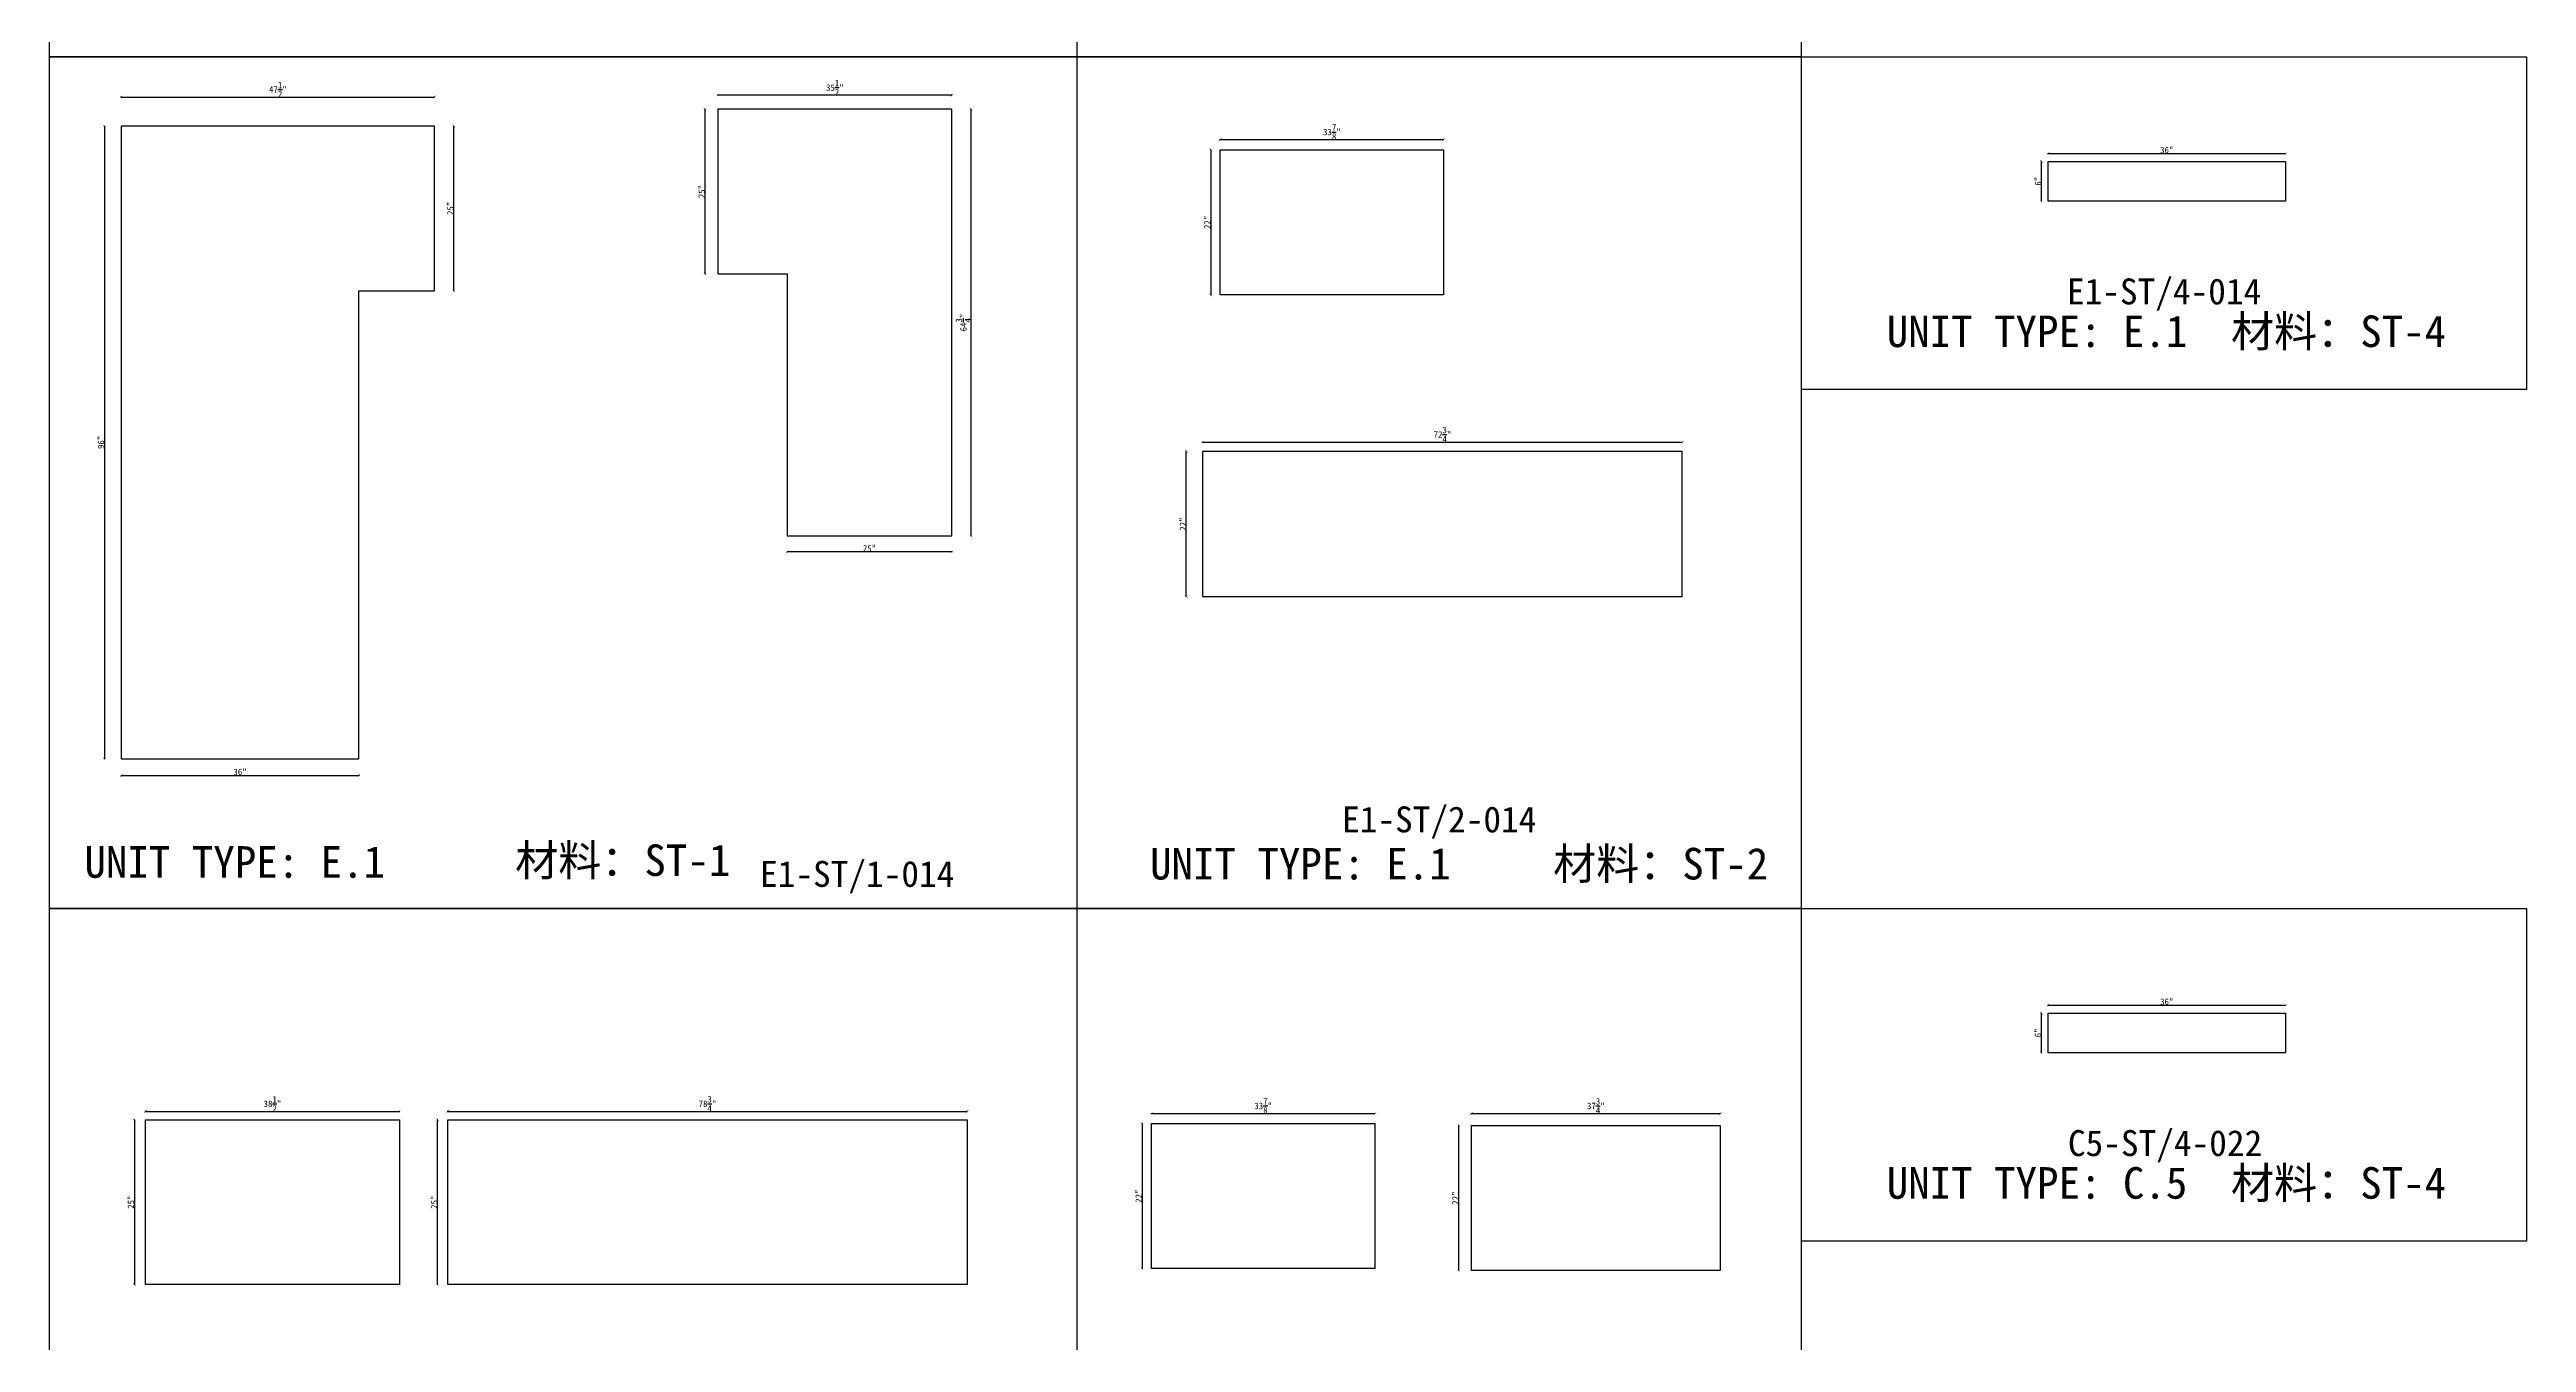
# Model space of a CAD drawing. Header units: millimetres. Extents: x -46966 to 138077, y -48408 to 2116.
# Drawn here: x 15521 to 25061, y -32244 to -27261 of the extents above; entities that cross this region are included whole.
import ezdxf
from ezdxf.enums import TextEntityAlignment as Align

# ---------------------------------------------------------------- set-up
doc = ezdxf.new("R2010")
doc.units = ezdxf.units.MM
doc.layers.add('PART_NUMBER', color=3, linetype='Continuous')
doc.styles.add('样式 1', font='')
doc.styles.get('样式 1').set_extended_font_data('NSimSun')
doc.dimstyles.new('副本 ISO-25', dxfattribs={"dimtxt": 25, "dimasz": 10, "dimexe": 1.5, "dimexo": 0.5, "dimtad": 1, "dimlfac": 0.03937, "dimlunit": 5, "dimtxsty": '样式 1', "dimblk": 'ARCHTICK', "dimcen": 2.5, "dimclrd": 256, "dimclrt": 1, "dimazin": 3, "dimtfac": 1, "dimtmove": 0, "dimatfit": 3, "dimfxlon": 1})

# ---------------------------------------------------------------- blocks, each defined once
blk = doc.blocks.new('_ArchTick')
at = {"color": 0, "linetype": 'ByBlock', "const_width": 0.15}
blk.add_lwpolyline([(-0.5, -0.5), (0.5, 0.5)], dxfattribs=at)
blk = doc.blocks.new('*D857')
at = {"color": 0, "lineweight": -2, "transparency": 16777216}
for p, q in [((18094.6, -27438.4), (18094.6, -27435.9)), ((18996.3, -27438.4), (18996.3, -27435.9))]:
    blk.add_line(p, q, dxfattribs=at)
at = {"lineweight": -2, "transparency": 16777216}
blk.add_line((18996.3, -27437.4), (18094.6, -27437.4), dxfattribs=at)
at = {"layer": 'Defpoints', "color": 0, "transparency": 16777216}
for p in [(18094.6, -27437.4), (18094.6, -27491.3), (18996.3, -27491.3)]:
    blk.add_point(p, dxfattribs=at)
at = {"lineweight": -2, "transparency": 16777216, "xscale": 10, "yscale": 10, "zscale": 10, "rotation": 180}
blk.add_blockref('_ArchTick', (18094.6, -27437.4), dxfattribs=at)
at = {"lineweight": -2, "transparency": 16777216, "xscale": 10, "yscale": 10, "zscale": 10}
blk.add_blockref('_ArchTick', (18996.3, -27437.4), dxfattribs=at)
at = {"color": 1, "transparency": 16777216, "insert": (18545.4, -27408.3), "char_height": 25, "attachment_point": 5, "style": '样式 1'}
blk.add_mtext('\\A1;35{\\H1x;\\S1/2;}"', dxfattribs=at)
blk = doc.blocks.new('*D858')
at = {"color": 0, "lineweight": -2, "transparency": 16777216}
for p, q in [((19068.7, -27491.3), (19071.2, -27491.3)), ((19068.7, -29136), (19071.2, -29136))]:
    blk.add_line(p, q, dxfattribs=at)
at = {"lineweight": -2, "transparency": 16777216}
blk.add_line((19069.7, -27491.3), (19069.7, -29136), dxfattribs=at)
at = {"layer": 'Defpoints', "color": 0, "transparency": 16777216}
for p in [(18996.3, -27491.3), (18996.3, -29136), (19069.7, -29136)]:
    blk.add_point(p, dxfattribs=at)
at = {"lineweight": -2, "transparency": 16777216, "xscale": 10, "yscale": 10, "zscale": 10}
for p, rotation in [((19069.7, -27491.3), 90), ((19069.7, -29136), 270)]:
    blk.add_blockref('_ArchTick', p, dxfattribs=dict(at, rotation=rotation))
at = {"color": 1, "transparency": 16777216, "insert": (19040.6, -28313.7), "char_height": 25, "attachment_point": 5, "rotation": 90, "style": '样式 1'}
blk.add_mtext('\\A1;64{\\H1x;\\S3/4;}"', dxfattribs=at)
blk = doc.blocks.new('*D853')
at = {"color": 0, "lineweight": -2, "transparency": 16777216}
for p, q in [((18361.3, -29196.2), (18361.3, -29198.7)), ((18996.3, -29196.2), (18996.3, -29198.7))]:
    blk.add_line(p, q, dxfattribs=at)
at = {"lineweight": -2, "transparency": 16777216}
blk.add_line((18996.3, -29197.2), (18361.3, -29197.2), dxfattribs=at)
at = {"layer": 'Defpoints', "color": 0, "transparency": 16777216}
for p in [(18361.3, -29136), (18996.3, -29136), (18361.3, -29197.2)]:
    blk.add_point(p, dxfattribs=at)
at = {"lineweight": -2, "transparency": 16777216, "xscale": 10, "yscale": 10, "zscale": 10, "rotation": 180}
blk.add_blockref('_ArchTick', (18361.3, -29197.2), dxfattribs=at)
at = {"lineweight": -2, "transparency": 16777216, "xscale": 10, "yscale": 10, "zscale": 10}
blk.add_blockref('_ArchTick', (18996.3, -29197.2), dxfattribs=at)
at = {"color": 1, "transparency": 16777216, "insert": (18678.8, -29184.1), "char_height": 25, "attachment_point": 5, "style": '样式 1'}
blk.add_mtext('\\A1;25"', dxfattribs=at)
blk = doc.blocks.new('*D854')
at = {"color": 0, "lineweight": -2, "transparency": 16777216}
for p, q in [((18046.5, -27491.3), (18044, -27491.3)), ((18046.5, -28126.3), (18044, -28126.3))]:
    blk.add_line(p, q, dxfattribs=at)
at = {"lineweight": -2, "transparency": 16777216}
blk.add_line((18045.5, -28126.3), (18045.5, -27491.3), dxfattribs=at)
at = {"layer": 'Defpoints', "color": 0, "transparency": 16777216}
for p in [(18045.5, -27491.3), (18094.6, -27491.3), (18094.6, -28126.3)]:
    blk.add_point(p, dxfattribs=at)
at = {"lineweight": -2, "transparency": 16777216, "xscale": 10, "yscale": 10, "zscale": 10}
for p, rotation in [((18045.5, -27491.3), 90), ((18045.5, -28126.3), 270)]:
    blk.add_blockref('_ArchTick', p, dxfattribs=dict(at, rotation=rotation))
at = {"color": 1, "transparency": 16777216, "insert": (18032.4, -27808.8), "char_height": 25, "attachment_point": 5, "rotation": 90, "style": '样式 1'}
blk.add_mtext('\\A1;25"', dxfattribs=at)
blk = doc.blocks.new('*D855')
at = {"color": 0, "lineweight": -2, "transparency": 16777216}
for p, q in [((15797.1, -27445.6), (15797.1, -27443.1)), ((17003.6, -27445.6), (17003.6, -27443.1))]:
    blk.add_line(p, q, dxfattribs=at)
at = {"lineweight": -2, "transparency": 16777216}
blk.add_line((15797.1, -27444.6), (17003.6, -27444.6), dxfattribs=at)
at = {"layer": 'Defpoints', "color": 0, "transparency": 16777216}
for p in [(17003.6, -27444.6), (15797.1, -27556.3), (17003.6, -27556.3)]:
    blk.add_point(p, dxfattribs=at)
at = {"lineweight": -2, "transparency": 16777216, "xscale": 10, "yscale": 10, "zscale": 10, "rotation": 180}
blk.add_blockref('_ArchTick', (15797.1, -27444.6), dxfattribs=at)
at = {"lineweight": -2, "transparency": 16777216, "xscale": 10, "yscale": 10, "zscale": 10}
blk.add_blockref('_ArchTick', (17003.6, -27444.6), dxfattribs=at)
at = {"color": 1, "transparency": 16777216, "insert": (16400.3, -27415.5), "char_height": 25, "attachment_point": 5, "style": '样式 1'}
blk.add_mtext('\\A1;47{\\H1x;\\S1/2;}"', dxfattribs=at)
blk = doc.blocks.new('*D856')
at = {"color": 0, "lineweight": -2, "transparency": 16777216}
for p, q in [((15732.8, -27556.3), (15730.3, -27556.3)), ((15732.8, -29994.7), (15730.3, -29994.7))]:
    blk.add_line(p, q, dxfattribs=at)
at = {"lineweight": -2, "transparency": 16777216}
blk.add_line((15731.8, -27556.3), (15731.8, -29994.7), dxfattribs=at)
at = {"layer": 'Defpoints', "color": 0, "transparency": 16777216}
for p in [(15797.1, -27556.3), (15731.8, -29994.7), (15797.1, -29994.7)]:
    blk.add_point(p, dxfattribs=at)
at = {"lineweight": -2, "transparency": 16777216, "xscale": 10, "yscale": 10, "zscale": 10}
for p, rotation in [((15731.8, -27556.3), 90), ((15731.8, -29994.7), 270)]:
    blk.add_blockref('_ArchTick', p, dxfattribs=dict(at, rotation=rotation))
at = {"color": 1, "transparency": 16777216, "insert": (15718.7, -28775.5), "char_height": 25, "attachment_point": 5, "rotation": 90, "style": '样式 1'}
blk.add_mtext('\\A1;96"', dxfattribs=at)
blk = doc.blocks.new('*D859')
at = {"color": 0, "lineweight": -2, "transparency": 16777216}
for p, q in [((15797.1, -30057.9), (15797.1, -30060.4)), ((16711.5, -30057.9), (16711.5, -30060.4))]:
    blk.add_line(p, q, dxfattribs=at)
at = {"lineweight": -2, "transparency": 16777216}
blk.add_line((15797.1, -30058.9), (16711.5, -30058.9), dxfattribs=at)
at = {"layer": 'Defpoints', "color": 0, "transparency": 16777216}
for p in [(15797.1, -29994.7), (16711.5, -29994.7), (16711.5, -30058.9)]:
    blk.add_point(p, dxfattribs=at)
at = {"lineweight": -2, "transparency": 16777216, "xscale": 10, "yscale": 10, "zscale": 10, "rotation": 180}
blk.add_blockref('_ArchTick', (15797.1, -30058.9), dxfattribs=at)
at = {"lineweight": -2, "transparency": 16777216, "xscale": 10, "yscale": 10, "zscale": 10}
blk.add_blockref('_ArchTick', (16711.5, -30058.9), dxfattribs=at)
at = {"color": 1, "transparency": 16777216, "insert": (16254.3, -30045.8), "char_height": 25, "attachment_point": 5, "style": '样式 1'}
blk.add_mtext('\\A1;36"', dxfattribs=at)
blk = doc.blocks.new('*D860')
at = {"color": 0, "lineweight": -2, "transparency": 16777216}
for p, q in [((17076.6, -27556.3), (17079.1, -27556.3)), ((17076.6, -28191.3), (17079.1, -28191.3))]:
    blk.add_line(p, q, dxfattribs=at)
at = {"lineweight": -2, "transparency": 16777216}
blk.add_line((17077.6, -28191.3), (17077.6, -27556.3), dxfattribs=at)
at = {"layer": 'Defpoints', "color": 0, "transparency": 16777216}
for p in [(17003.6, -27556.3), (17077.6, -27556.3), (17003.6, -28191.3)]:
    blk.add_point(p, dxfattribs=at)
at = {"lineweight": -2, "transparency": 16777216, "xscale": 10, "yscale": 10, "zscale": 10}
for p, rotation in [((17077.6, -27556.3), 90), ((17077.6, -28191.3), 270)]:
    blk.add_blockref('_ArchTick', p, dxfattribs=dict(at, rotation=rotation))
at = {"color": 1, "transparency": 16777216, "insert": (17064.4, -27873.8), "char_height": 25, "attachment_point": 5, "rotation": 90, "style": '样式 1'}
blk.add_mtext('\\A1;25"', dxfattribs=at)
blk = doc.blocks.new('*D861')
at = {"color": 0, "lineweight": -2, "transparency": 16777216}
for p, q in [((20029.8, -27609.5), (20029.8, -27607)), ((20890.2, -27609.5), (20890.2, -27607))]:
    blk.add_line(p, q, dxfattribs=at)
at = {"lineweight": -2, "transparency": 16777216}
blk.add_line((20029.8, -27608.5), (20890.2, -27608.5), dxfattribs=at)
at = {"layer": 'Defpoints', "color": 0, "transparency": 16777216}
for p in [(20029.8, -27648), (20890.2, -27608.5), (20890.2, -27648)]:
    blk.add_point(p, dxfattribs=at)
at = {"lineweight": -2, "transparency": 16777216, "xscale": 10, "yscale": 10, "zscale": 10, "rotation": 180}
blk.add_blockref('_ArchTick', (20029.8, -27608.5), dxfattribs=at)
at = {"lineweight": -2, "transparency": 16777216, "xscale": 10, "yscale": 10, "zscale": 10}
blk.add_blockref('_ArchTick', (20890.2, -27608.5), dxfattribs=at)
at = {"color": 1, "transparency": 16777216, "insert": (20460, -27579.4), "char_height": 25, "attachment_point": 5, "style": '样式 1'}
blk.add_mtext('\\A1;33{\\H1x;\\S7/8;}"', dxfattribs=at)
blk = doc.blocks.new('*D862')
at = {"color": 0, "lineweight": -2, "transparency": 16777216}
for p, q in [((19994.1, -27648), (19991.6, -27648)), ((19994.1, -28206.8), (19991.6, -28206.8))]:
    blk.add_line(p, q, dxfattribs=at)
at = {"lineweight": -2, "transparency": 16777216}
blk.add_line((19993.1, -27648), (19993.1, -28206.8), dxfattribs=at)
at = {"layer": 'Defpoints', "color": 0, "transparency": 16777216}
for p in [(20029.8, -27648), (19993.1, -28206.8), (20029.8, -28206.8)]:
    blk.add_point(p, dxfattribs=at)
at = {"lineweight": -2, "transparency": 16777216, "xscale": 10, "yscale": 10, "zscale": 10}
for p, rotation in [((19993.1, -27648), 90), ((19993.1, -28206.8), 270)]:
    blk.add_blockref('_ArchTick', p, dxfattribs=dict(at, rotation=rotation))
at = {"color": 1, "transparency": 16777216, "insert": (19980, -27927.4), "char_height": 25, "attachment_point": 5, "rotation": 90, "style": '样式 1'}
blk.add_mtext('\\A1;22"', dxfattribs=at)
blk = doc.blocks.new('*D863')
at = {"color": 0, "lineweight": -2, "transparency": 16777216}
for p, q in [((19961.9, -28775.4), (19961.9, -28772.9)), ((21809.7, -28775.4), (21809.7, -28772.9))]:
    blk.add_line(p, q, dxfattribs=at)
at = {"lineweight": -2, "transparency": 16777216}
blk.add_line((19961.9, -28774.4), (21809.7, -28774.4), dxfattribs=at)
at = {"layer": 'Defpoints', "color": 0, "transparency": 16777216}
for p in [(19961.9, -28810.9), (21809.7, -28774.4), (21809.7, -28810.9)]:
    blk.add_point(p, dxfattribs=at)
at = {"lineweight": -2, "transparency": 16777216, "xscale": 10, "yscale": 10, "zscale": 10, "rotation": 180}
blk.add_blockref('_ArchTick', (19961.9, -28774.4), dxfattribs=at)
at = {"lineweight": -2, "transparency": 16777216, "xscale": 10, "yscale": 10, "zscale": 10}
blk.add_blockref('_ArchTick', (21809.7, -28774.4), dxfattribs=at)
at = {"color": 1, "transparency": 16777216, "insert": (20885.8, -28745.3), "char_height": 25, "attachment_point": 5, "style": '样式 1'}
blk.add_mtext('\\A1;72{\\H1x;\\S3/4;}"', dxfattribs=at)
blk = doc.blocks.new('*D864')
at = {"color": 0, "lineweight": -2, "transparency": 16777216}
for p, q in [((19900.2, -28810.9), (19897.7, -28810.9)), ((19900.2, -29369.7), (19897.7, -29369.7))]:
    blk.add_line(p, q, dxfattribs=at)
at = {"lineweight": -2, "transparency": 16777216}
blk.add_line((19899.2, -29369.7), (19899.2, -28810.9), dxfattribs=at)
at = {"layer": 'Defpoints', "color": 0, "transparency": 16777216}
for p in [(19899.2, -28810.9), (19961.9, -28810.9), (19961.9, -29369.7)]:
    blk.add_point(p, dxfattribs=at)
at = {"lineweight": -2, "transparency": 16777216, "xscale": 10, "yscale": 10, "zscale": 10}
for p, rotation in [((19899.2, -28810.9), 90), ((19899.2, -29369.7), 270)]:
    blk.add_blockref('_ArchTick', p, dxfattribs=dict(at, rotation=rotation))
at = {"color": 1, "transparency": 16777216, "insert": (19886.1, -29090.3), "char_height": 25, "attachment_point": 5, "rotation": 90, "style": '样式 1'}
blk.add_mtext('\\A1;22"', dxfattribs=at)
blk = doc.blocks.new('*D865')
at = {"color": 0, "lineweight": -2, "transparency": 16777216}
for p, q in [((23218.6, -27663.2), (23218.6, -27660.7)), ((24133, -27663.2), (24133, -27660.7))]:
    blk.add_line(p, q, dxfattribs=at)
at = {"lineweight": -2, "transparency": 16777216}
blk.add_line((23218.6, -27662.2), (24133, -27662.2), dxfattribs=at)
at = {"layer": 'Defpoints', "color": 0, "transparency": 16777216}
for p in [(24133, -27662.2), (23218.6, -27693), (24133, -27693)]:
    blk.add_point(p, dxfattribs=at)
at = {"lineweight": -2, "transparency": 16777216, "xscale": 10, "yscale": 10, "zscale": 10, "rotation": 180}
blk.add_blockref('_ArchTick', (23218.6, -27662.2), dxfattribs=at)
at = {"lineweight": -2, "transparency": 16777216, "xscale": 10, "yscale": 10, "zscale": 10}
blk.add_blockref('_ArchTick', (24133, -27662.2), dxfattribs=at)
at = {"color": 1, "transparency": 16777216, "insert": (23675.8, -27649), "char_height": 25, "attachment_point": 5, "style": '样式 1'}
blk.add_mtext('\\A1;36"', dxfattribs=at)
blk = doc.blocks.new('*D866')
at = {"color": 0, "lineweight": -2, "transparency": 16777216}
for p, q in [((23193.8, -27693), (23191.3, -27693)), ((23193.8, -27845.4), (23191.3, -27845.4))]:
    blk.add_line(p, q, dxfattribs=at)
at = {"lineweight": -2, "transparency": 16777216}
blk.add_line((23192.8, -27845.4), (23192.8, -27693), dxfattribs=at)
at = {"layer": 'Defpoints', "color": 0, "transparency": 16777216}
for p in [(23192.8, -27693), (23218.6, -27693), (23218.6, -27845.4)]:
    blk.add_point(p, dxfattribs=at)
at = {"lineweight": -2, "transparency": 16777216, "xscale": 10, "yscale": 10, "zscale": 10}
for p, rotation in [((23192.8, -27693), 90), ((23192.8, -27845.4), 270)]:
    blk.add_blockref('_ArchTick', p, dxfattribs=dict(at, rotation=rotation))
at = {"color": 1, "transparency": 16777216, "insert": (23179.7, -27769.2), "char_height": 25, "attachment_point": 5, "rotation": 90, "style": '样式 1'}
blk.add_mtext('\\A1;6"', dxfattribs=at)
blk = doc.blocks.new('*D867')
at = {"color": 0, "lineweight": -2, "transparency": 16777216}
for p, q in [((15890.2, -31354.5), (15890.2, -31352)), ((16868.1, -31354.5), (16868.1, -31352))]:
    blk.add_line(p, q, dxfattribs=at)
at = {"lineweight": -2, "transparency": 16777216}
blk.add_line((15890.2, -31353.5), (16868.1, -31353.5), dxfattribs=at)
at = {"layer": 'Defpoints', "color": 0, "transparency": 16777216}
for p in [(15890.2, -31386.2), (16868.1, -31353.5), (16868.1, -31386.2)]:
    blk.add_point(p, dxfattribs=at)
at = {"lineweight": -2, "transparency": 16777216, "xscale": 10, "yscale": 10, "zscale": 10, "rotation": 180}
blk.add_blockref('_ArchTick', (15890.2, -31353.5), dxfattribs=at)
at = {"lineweight": -2, "transparency": 16777216, "xscale": 10, "yscale": 10, "zscale": 10}
blk.add_blockref('_ArchTick', (16868.1, -31353.5), dxfattribs=at)
at = {"color": 1, "transparency": 16777216, "insert": (16379.1, -31324.5), "char_height": 25, "attachment_point": 5, "style": '样式 1'}
blk.add_mtext('\\A1;38{\\H1x;\\S1/2;}"', dxfattribs=at)
blk = doc.blocks.new('*D868')
at = {"color": 0, "lineweight": -2, "transparency": 16777216}
for p, q in [((15848.2, -31386.2), (15845.7, -31386.2)), ((15848.2, -32021.2), (15845.7, -32021.2))]:
    blk.add_line(p, q, dxfattribs=at)
at = {"lineweight": -2, "transparency": 16777216}
blk.add_line((15847.2, -31386.2), (15847.2, -32021.2), dxfattribs=at)
at = {"layer": 'Defpoints', "color": 0, "transparency": 16777216}
for p in [(15890.2, -31386.2), (15847.2, -32021.2), (15890.2, -32021.2)]:
    blk.add_point(p, dxfattribs=at)
at = {"lineweight": -2, "transparency": 16777216, "xscale": 10, "yscale": 10, "zscale": 10}
for p, rotation in [((15847.2, -31386.2), 90), ((15847.2, -32021.2), 270)]:
    blk.add_blockref('_ArchTick', p, dxfattribs=dict(at, rotation=rotation))
at = {"color": 1, "transparency": 16777216, "insert": (15834.1, -31703.7), "char_height": 25, "attachment_point": 5, "rotation": 90, "style": '样式 1'}
blk.add_mtext('\\A1;25"', dxfattribs=at)
blk = doc.blocks.new('*D869')
at = {"color": 0, "lineweight": -2, "transparency": 16777216}
for p, q in [((17054.8, -31354.5), (17054.8, -31352)), ((19055.1, -31354.5), (19055.1, -31352))]:
    blk.add_line(p, q, dxfattribs=at)
at = {"lineweight": -2, "transparency": 16777216}
blk.add_line((17054.8, -31353.5), (19055.1, -31353.5), dxfattribs=at)
at = {"layer": 'Defpoints', "color": 0, "transparency": 16777216}
for p in [(17054.8, -31386.2), (19055.1, -31353.5), (19055.1, -31386.2)]:
    blk.add_point(p, dxfattribs=at)
at = {"lineweight": -2, "transparency": 16777216, "xscale": 10, "yscale": 10, "zscale": 10, "rotation": 180}
blk.add_blockref('_ArchTick', (17054.8, -31353.5), dxfattribs=at)
at = {"lineweight": -2, "transparency": 16777216, "xscale": 10, "yscale": 10, "zscale": 10}
blk.add_blockref('_ArchTick', (19055.1, -31353.5), dxfattribs=at)
at = {"color": 1, "transparency": 16777216, "insert": (18054.9, -31324.4), "char_height": 25, "attachment_point": 5, "style": '样式 1'}
blk.add_mtext('\\A1;78{\\H1x;\\S3/4;}"', dxfattribs=at)
blk = doc.blocks.new('*D870')
at = {"color": 0, "lineweight": -2, "transparency": 16777216}
for p, q in [((17016.5, -31386.2), (17014, -31386.2)), ((17016.5, -32021.2), (17014, -32021.2))]:
    blk.add_line(p, q, dxfattribs=at)
at = {"lineweight": -2, "transparency": 16777216}
blk.add_line((17015.5, -32021.2), (17015.5, -31386.2), dxfattribs=at)
at = {"layer": 'Defpoints', "color": 0, "transparency": 16777216}
for p in [(17015.5, -31386.2), (17054.8, -31386.2), (17054.8, -32021.2)]:
    blk.add_point(p, dxfattribs=at)
at = {"lineweight": -2, "transparency": 16777216, "xscale": 10, "yscale": 10, "zscale": 10}
for p, rotation in [((17015.5, -31386.2), 90), ((17015.5, -32021.2), 270)]:
    blk.add_blockref('_ArchTick', p, dxfattribs=dict(at, rotation=rotation))
at = {"color": 1, "transparency": 16777216, "insert": (17002.3, -31703.7), "char_height": 25, "attachment_point": 5, "rotation": 90, "style": '样式 1'}
blk.add_mtext('\\A1;25"', dxfattribs=at)
blk = doc.blocks.new('*D871')
at = {"color": 0, "lineweight": -2, "transparency": 16777216}
for p, q in [((19765.4, -31362.6), (19765.4, -31360.1)), ((20625.8, -31362.6), (20625.8, -31360.1))]:
    blk.add_line(p, q, dxfattribs=at)
at = {"lineweight": -2, "transparency": 16777216}
blk.add_line((19765.4, -31361.6), (20625.8, -31361.6), dxfattribs=at)
at = {"layer": 'Defpoints', "color": 0, "transparency": 16777216}
for p in [(20625.8, -31361.6), (19765.4, -31401), (20625.8, -31401)]:
    blk.add_point(p, dxfattribs=at)
at = {"lineweight": -2, "transparency": 16777216, "xscale": 10, "yscale": 10, "zscale": 10, "rotation": 180}
blk.add_blockref('_ArchTick', (19765.4, -31361.6), dxfattribs=at)
at = {"lineweight": -2, "transparency": 16777216, "xscale": 10, "yscale": 10, "zscale": 10}
blk.add_blockref('_ArchTick', (20625.8, -31361.6), dxfattribs=at)
at = {"color": 1, "transparency": 16777216, "insert": (20195.6, -31332.5), "char_height": 25, "attachment_point": 5, "style": '样式 1'}
blk.add_mtext('\\A1;33{\\H1x;\\S7/8;}"', dxfattribs=at)
blk = doc.blocks.new('*D872')
at = {"color": 0, "lineweight": -2, "transparency": 16777216}
for p, q in [((19729.7, -31401), (19727.2, -31401)), ((19729.7, -31959.8), (19727.2, -31959.8))]:
    blk.add_line(p, q, dxfattribs=at)
at = {"lineweight": -2, "transparency": 16777216}
blk.add_line((19728.7, -31401), (19728.7, -31959.8), dxfattribs=at)
at = {"layer": 'Defpoints', "color": 0, "transparency": 16777216}
for p in [(19765.4, -31401), (19728.7, -31959.8), (19765.4, -31959.8)]:
    blk.add_point(p, dxfattribs=at)
at = {"lineweight": -2, "transparency": 16777216, "xscale": 10, "yscale": 10, "zscale": 10}
for p, rotation in [((19728.7, -31401), 90), ((19728.7, -31959.8), 270)]:
    blk.add_blockref('_ArchTick', p, dxfattribs=dict(at, rotation=rotation))
at = {"color": 1, "transparency": 16777216, "insert": (19715.6, -31680.4), "char_height": 25, "attachment_point": 5, "rotation": 90, "style": '样式 1'}
blk.add_mtext('\\A1;22"', dxfattribs=at)
blk = doc.blocks.new('*D873')
at = {"color": 0, "lineweight": -2, "transparency": 16777216}
for p, q in [((20997.2, -31362.6), (20997.2, -31360.1)), ((21956, -31362.6), (21956, -31360.1))]:
    blk.add_line(p, q, dxfattribs=at)
at = {"lineweight": -2, "transparency": 16777216}
blk.add_line((20997.2, -31361.6), (21956, -31361.6), dxfattribs=at)
at = {"layer": 'Defpoints', "color": 0, "transparency": 16777216}
for p in [(21956, -31361.6), (20997.2, -31408.4), (21956, -31408.4)]:
    blk.add_point(p, dxfattribs=at)
at = {"lineweight": -2, "transparency": 16777216, "xscale": 10, "yscale": 10, "zscale": 10, "rotation": 180}
blk.add_blockref('_ArchTick', (20997.2, -31361.6), dxfattribs=at)
at = {"lineweight": -2, "transparency": 16777216, "xscale": 10, "yscale": 10, "zscale": 10}
blk.add_blockref('_ArchTick', (21956, -31361.6), dxfattribs=at)
at = {"color": 1, "transparency": 16777216, "insert": (21476.6, -31332.5), "char_height": 25, "attachment_point": 5, "style": '样式 1'}
blk.add_mtext('\\A1;37{\\H1x;\\S3/4;}"', dxfattribs=at)
blk = doc.blocks.new('*D874')
at = {"color": 0, "lineweight": -2, "transparency": 16777216}
for p, q in [((20950.1, -31408.4), (20947.6, -31408.4)), ((20950.1, -31967.2), (20947.6, -31967.2))]:
    blk.add_line(p, q, dxfattribs=at)
at = {"lineweight": -2, "transparency": 16777216}
blk.add_line((20949.1, -31967.2), (20949.1, -31408.4), dxfattribs=at)
at = {"layer": 'Defpoints', "color": 0, "transparency": 16777216}
for p in [(20949.1, -31408.4), (20997.2, -31408.4), (20997.2, -31967.2)]:
    blk.add_point(p, dxfattribs=at)
at = {"lineweight": -2, "transparency": 16777216, "xscale": 10, "yscale": 10, "zscale": 10}
for p, rotation in [((20949.1, -31408.4), 90), ((20949.1, -31967.2), 270)]:
    blk.add_blockref('_ArchTick', p, dxfattribs=dict(at, rotation=rotation))
at = {"color": 1, "transparency": 16777216, "insert": (20935.9, -31687.8), "char_height": 25, "attachment_point": 5, "rotation": 90, "style": '样式 1'}
blk.add_mtext('\\A1;22"', dxfattribs=at)
blk = doc.blocks.new('*D875')
at = {"color": 0, "lineweight": -2, "transparency": 16777216}
for p, q in [((23218.6, -30945.2), (23218.6, -30942.7)), ((24133, -30945.2), (24133, -30942.7))]:
    blk.add_line(p, q, dxfattribs=at)
at = {"lineweight": -2, "transparency": 16777216}
blk.add_line((23218.6, -30944.2), (24133, -30944.2), dxfattribs=at)
at = {"layer": 'Defpoints', "color": 0, "transparency": 16777216}
for p in [(23218.6, -30975), (24133, -30944.2), (24133, -30975)]:
    blk.add_point(p, dxfattribs=at)
at = {"lineweight": -2, "transparency": 16777216, "xscale": 10, "yscale": 10, "zscale": 10, "rotation": 180}
blk.add_blockref('_ArchTick', (23218.6, -30944.2), dxfattribs=at)
at = {"lineweight": -2, "transparency": 16777216, "xscale": 10, "yscale": 10, "zscale": 10}
blk.add_blockref('_ArchTick', (24133, -30944.2), dxfattribs=at)
at = {"color": 1, "transparency": 16777216, "insert": (23675.8, -30931.1), "char_height": 25, "attachment_point": 5, "style": '样式 1'}
blk.add_mtext('\\A1;36"', dxfattribs=at)
blk = doc.blocks.new('*D876')
at = {"color": 0, "lineweight": -2, "transparency": 16777216}
for p, q in [((23193.8, -30975), (23191.3, -30975)), ((23193.8, -31127.4), (23191.3, -31127.4))]:
    blk.add_line(p, q, dxfattribs=at)
at = {"lineweight": -2, "transparency": 16777216}
blk.add_line((23192.8, -31127.4), (23192.8, -30975), dxfattribs=at)
at = {"layer": 'Defpoints', "color": 0, "transparency": 16777216}
for p in [(23192.8, -30975), (23218.6, -30975), (23218.6, -31127.4)]:
    blk.add_point(p, dxfattribs=at)
at = {"lineweight": -2, "transparency": 16777216, "xscale": 10, "yscale": 10, "zscale": 10}
for p, rotation in [((23192.8, -30975), 90), ((23192.8, -31127.4), 270)]:
    blk.add_blockref('_ArchTick', p, dxfattribs=dict(at, rotation=rotation))
at = {"color": 1, "transparency": 16777216, "insert": (23179.7, -31051.2), "char_height": 25, "attachment_point": 5, "rotation": 90, "style": '样式 1'}
blk.add_mtext('\\A1;6"', dxfattribs=at)

msp = doc.modelspace()

# ---------------------------------------------------------------- linework, layer by layer
at = {"color": 1}
for points in [[(15520.571, -25059.684), (19477.452, -25059.684), (19477.452, -27289.251), (15520.571, -27289.251)], [(19477.452, -27289.251), (22269.327, -27289.251), (22269.327, -25059.684), (19477.452, -25059.684)], [(15520.571, -27289.251), (19477.452, -27289.251), (19477.452, -30571.307), (15520.571, -30571.307)], [(19477.452, -30571.307), (22269.327, -30571.307), (22269.327, -27289.251), (19477.452, -27289.251)], [(22269.327, -27289.251), (25061.201, -27289.251), (25061.201, -28571.649), (22269.327, -28571.649)], [(15520.571, -30571.307), (19477.452, -30571.307), (19477.452, -32800.875), (15520.571, -32800.875)], [(19477.452, -32800.875), (22269.327, -32800.875), (22269.327, -30571.307), (19477.452, -30571.307)], [(22269.327, -30571.307), (25061.201, -30571.307), (25061.201, -31853.705), (22269.327, -31853.705)]]:
    msp.add_lwpolyline(points, close=True, dxfattribs=at)
for points in [[(16711.461, -28191.285), (17003.561, -28191.285), (17003.561, -27556.285), (15797.061, -27556.285), (15797.061, -29994.685), (16711.461, -29994.685)], [(18996.277, -27491.328), (18094.577, -27491.328), (18094.577, -28126.328), (18361.277, -28126.328), (18361.277, -29135.978), (18996.277, -29135.978)], [(20029.77, -27647.958), (20890.195, -27647.958), (20890.195, -28206.758), (20029.77, -28206.758)], [(23218.646, -27692.988), (24133.046, -27692.988), (24133.046, -27845.388), (23218.646, -27845.388)], [(21809.723, -28810.855), (19961.873, -28810.855), (19961.873, -29369.655), (21809.723, -29369.655)], [(23218.646, -30975.044), (24133.046, -30975.044), (24133.046, -31127.444), (23218.646, -31127.444)], [(15890.17, -31386.194), (16868.07, -31386.194), (16868.07, -32021.194), (15890.17, -32021.194)], [(17054.825, -31386.194), (19055.075, -31386.194), (19055.075, -32021.194), (17054.825, -32021.194)], [(19765.39, -31400.984), (20625.815, -31400.984), (20625.815, -31959.784), (19765.39, -31959.784)], [(20997.177, -31408.414), (21956.027, -31408.414), (21956.027, -31967.214), (20997.177, -31967.214)]]:
    msp.add_lwpolyline(points, close=True)

# ---------------------------------------------------------------- texts
at = {"style": '样式 1'}
for s, p in [('UNIT TYPE: E.1', (22596.955, -28408.145)), ('材料：ST-4', (23923.236, -28408.145)), ('UNIT TYPE: E.1', (15655.029, -30453.173)), ('材料：ST-1', (17314.316, -30446.518)), ('UNIT TYPE: E.1', (19759.439, -30459.951)), ('材料：ST-2', (21312.164, -30459.951)), ('UNIT TYPE: C.5', (22596.955, -31690.201)), ('材料：ST-4', (23923.236, -31690.201))]:
    msp.add_text(s, height=121.5865, dxfattribs=at).set_placement(p)
at = {"layer": 'PART_NUMBER', "color": 3, "style": '样式 1'}
for s, p in [('E1-ST/4-014', (23665.336, -28193.818)), ('E1-ST/2-014', (20873.462, -30228.477)), ('E1-ST/1-014', (18631.58, -30438.477)), ('C5-ST/4-022', (23669.19, -31475.874))]:
    msp.add_text(s, height=100, dxfattribs=at).set_placement(p, align=Align.MIDDLE_CENTER)

# ---------------------------------------------------------------- dimensions: what is measured, and where the dimension line sits
for base, p1, p2, picture, middle in [((18094.577, -27437.356), (18996.277, -27491.328), (18094.577, -27491.328), '*D857', (18545.427, -27408.333)), ((17003.561, -27444.563), (15797.061, -27556.285), (17003.561, -27556.285), '*D855', (16400.311, -27415.54)), ((20890.195, -27608.532), (20029.77, -27647.958), (20890.195, -27647.958), '*D861', (20459.983, -27579.438)), ((24133.046, -27662.152), (23218.646, -27692.988), (24133.046, -27692.988), '*D865', (23675.846, -27649.027)), ((21809.723, -28774.395), (19961.873, -28810.855), (21809.723, -28810.855), '*D863', (20885.798, -28745.301)), ((18361.277, -29197.234), (18996.277, -29135.978), (18361.277, -29135.978), '*D853', (18678.777, -29184.109)), ((16711.461, -30058.877), (15797.061, -29994.685), (16711.461, -29994.685), '*D859', (16254.261, -30045.752)), ((24133.046, -30944.208), (23218.646, -30975.044), (24133.046, -30975.044), '*D875', (23675.846, -30931.083)), ((16868.07, -31353.52), (15890.17, -31386.194), (16868.07, -31386.194), '*D867', (16379.12, -31324.496)), ((19055.075, -31353.52), (17054.825, -31386.194), (19055.075, -31386.194), '*D869', (18054.95, -31324.426)), ((20625.815, -31361.557), (19765.39, -31400.984), (20625.815, -31400.984), '*D871', (20195.602, -31332.464)), ((21956.027, -31361.557), (20997.177, -31408.414), (21956.027, -31408.414), '*D873', (21476.602, -31332.464))]:
    dim = msp.add_linear_dim(base=base, p1=p1, p2=p2, dimstyle='副本 ISO-25')
    dim.commit()
    dim.dimension.update_dxf_attribs({"geometry": picture, "text_midpoint": middle})
for base, p1, p2, picture, middle in [((15731.828, -29994.685), (15797.061, -27556.285), (15797.061, -29994.685), '*D856', (15718.703, -28775.485)), ((17077.564, -27556.285), (17003.561, -28191.285), (17003.561, -27556.285), '*D860', (17064.439, -27873.785)), ((18045.532, -27491.328), (18094.577, -28126.328), (18094.577, -27491.328), '*D854', (18032.407, -27808.828)), ((19069.717, -29135.978), (18996.277, -27491.328), (18996.277, -29135.978), '*D858', (19040.624, -28313.653)), ((19993.124, -28206.758), (20029.77, -27647.958), (20029.77, -28206.758), '*D862', (19979.999, -27927.358)), ((23192.811, -27692.988), (23218.646, -27845.388), (23218.646, -27692.988), '*D866', (23179.686, -27769.188)), ((19899.202, -28810.855), (19961.873, -29369.655), (19961.873, -28810.855), '*D864', (19886.077, -29090.255)), ((23192.811, -30975.044), (23218.646, -31127.444), (23218.646, -30975.044), '*D876', (23179.686, -31051.244)), ((15847.216, -32021.194), (15890.17, -31386.194), (15890.17, -32021.194), '*D868', (15834.091, -31703.694)), ((17015.469, -31386.194), (17054.825, -32021.194), (17054.825, -31386.194), '*D870', (17002.344, -31703.694)), ((19728.744, -31959.784), (19765.39, -31400.984), (19765.39, -31959.784), '*D872', (19715.619, -31680.384)), ((20949.069, -31408.414), (20997.177, -31967.214), (20997.177, -31408.414), '*D874', (20935.944, -31687.814))]:
    dim = msp.add_linear_dim(base=base, p1=p1, p2=p2, angle=90, dimstyle='副本 ISO-25')
    dim.commit()
    dim.dimension.update_dxf_attribs({"geometry": picture, "text_midpoint": middle})

doc.saveas('drawing.dxf')
